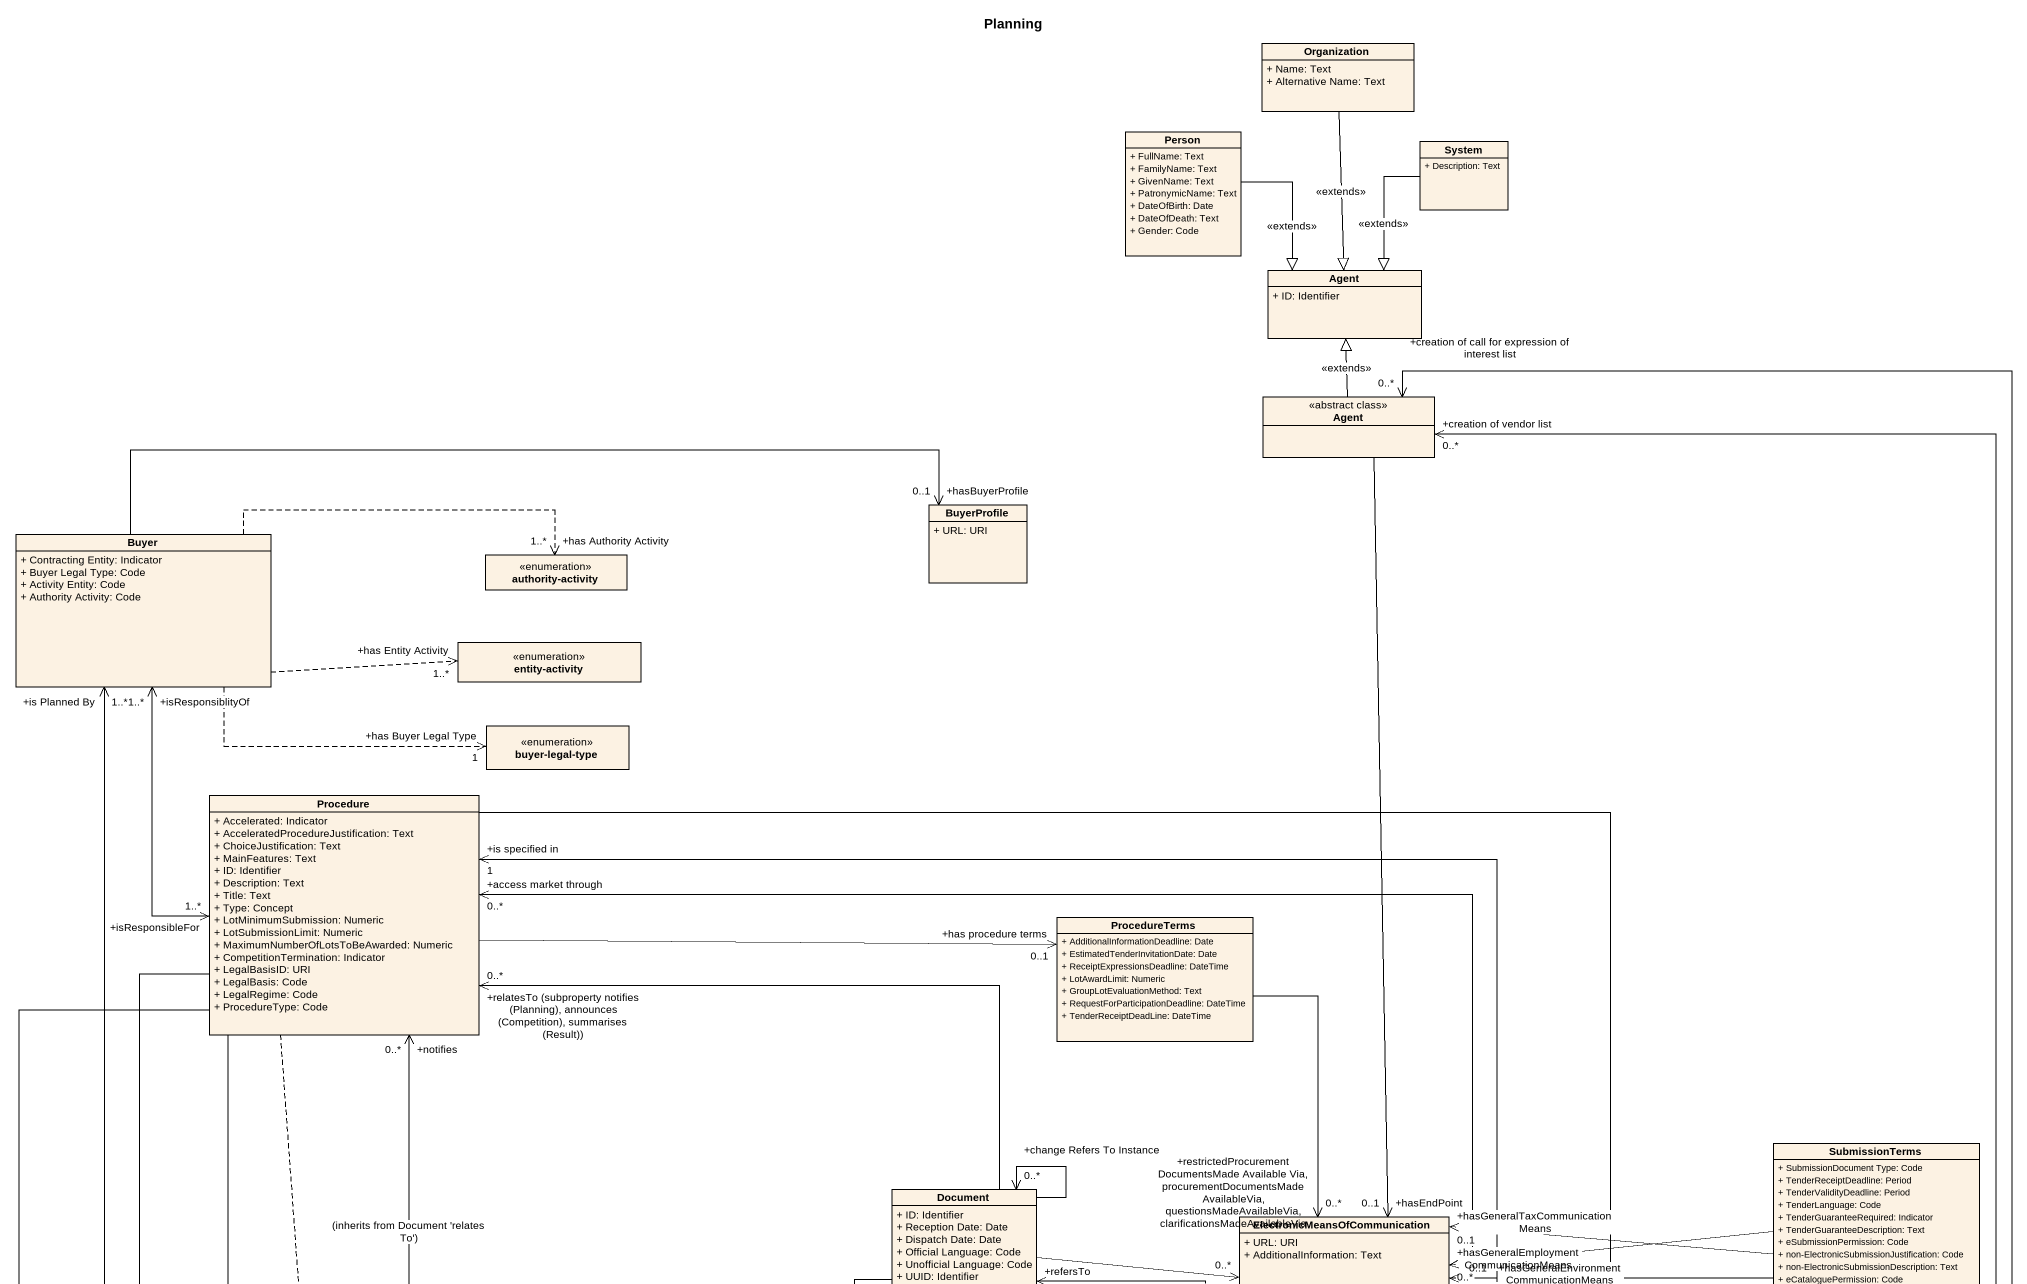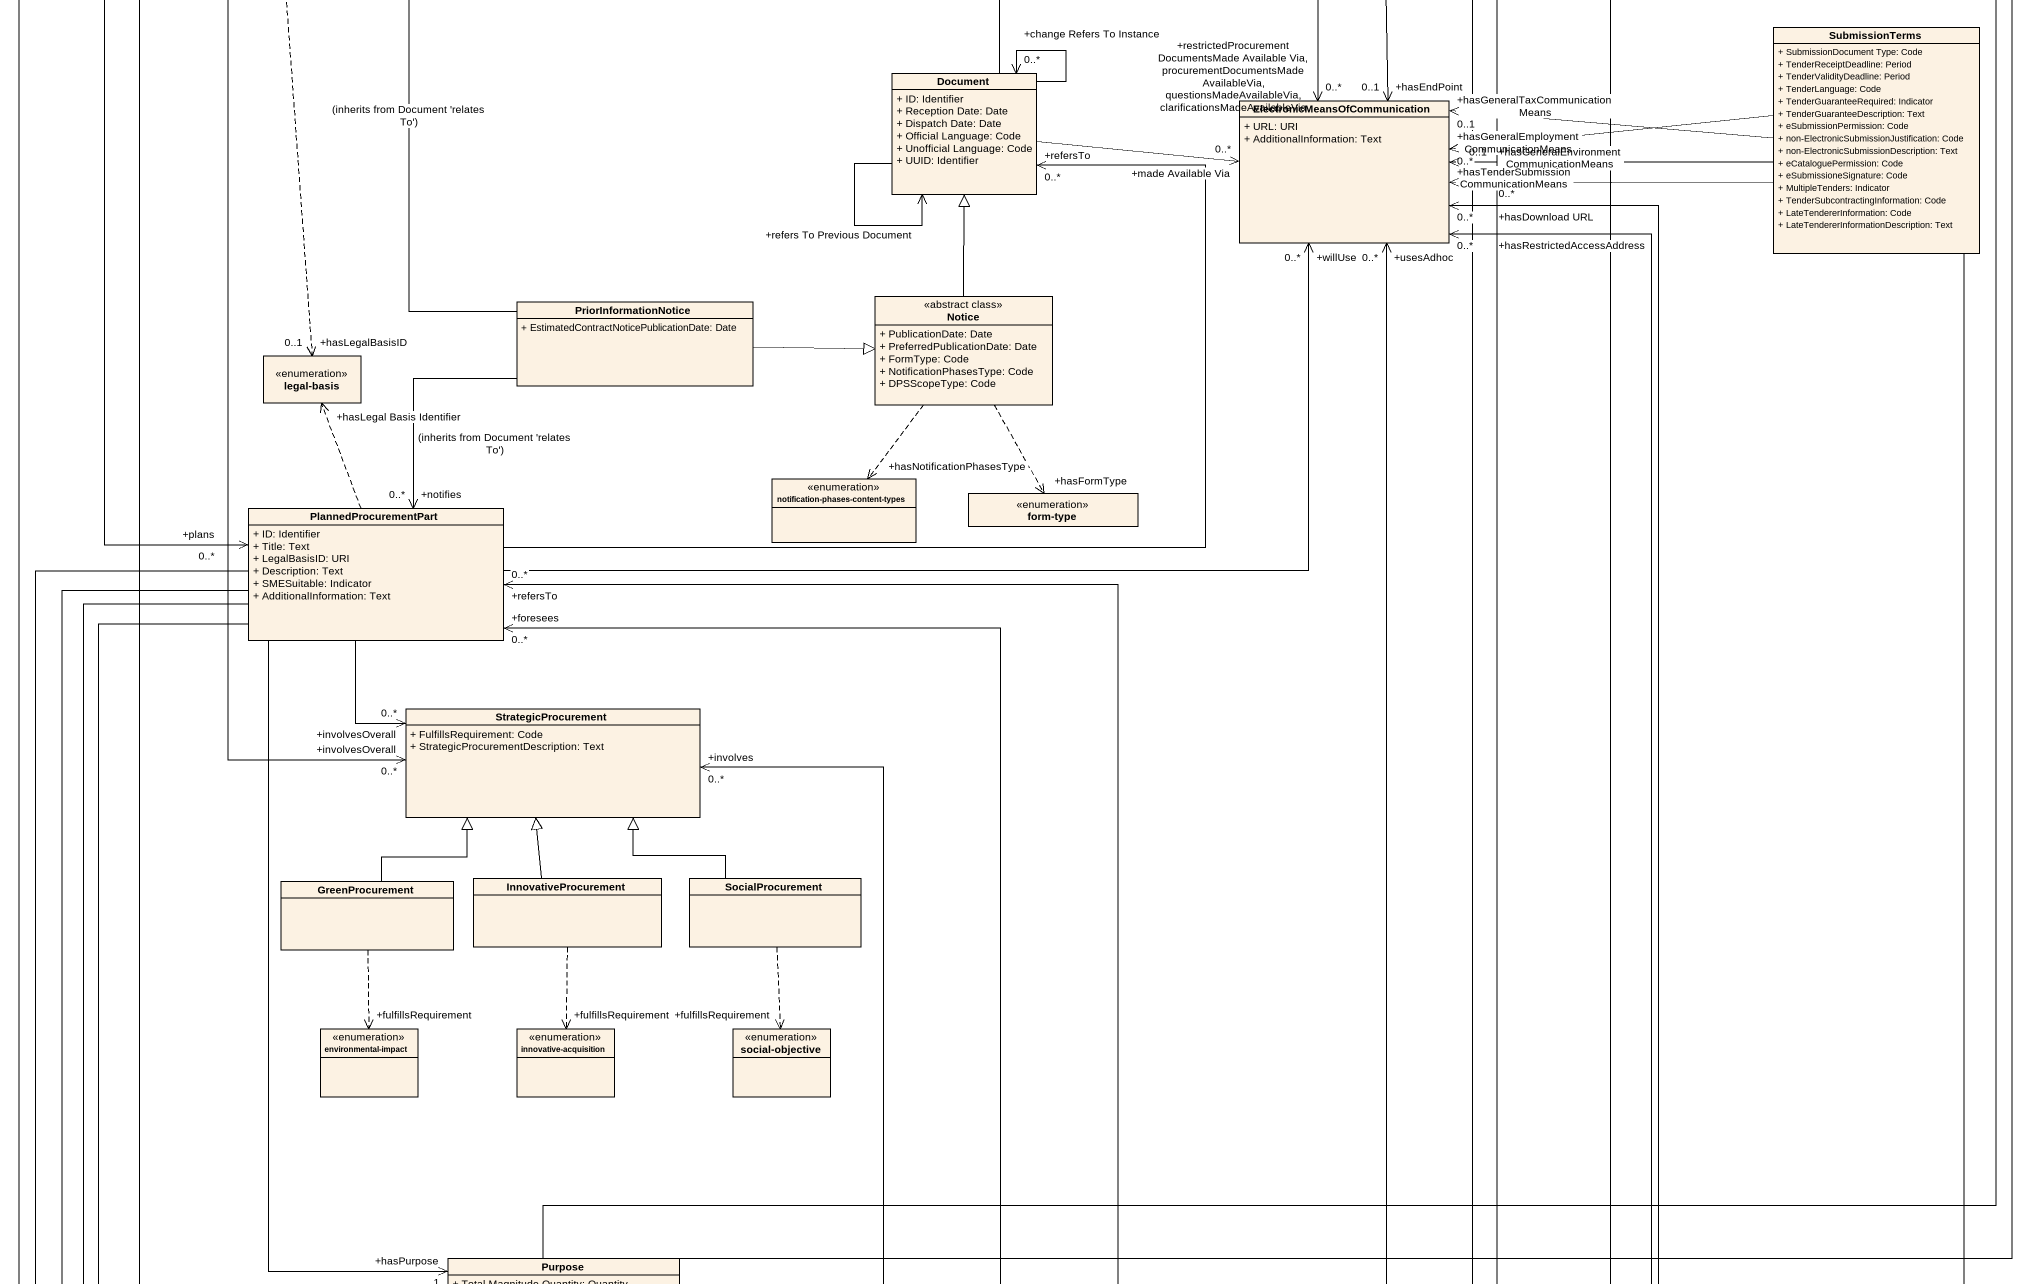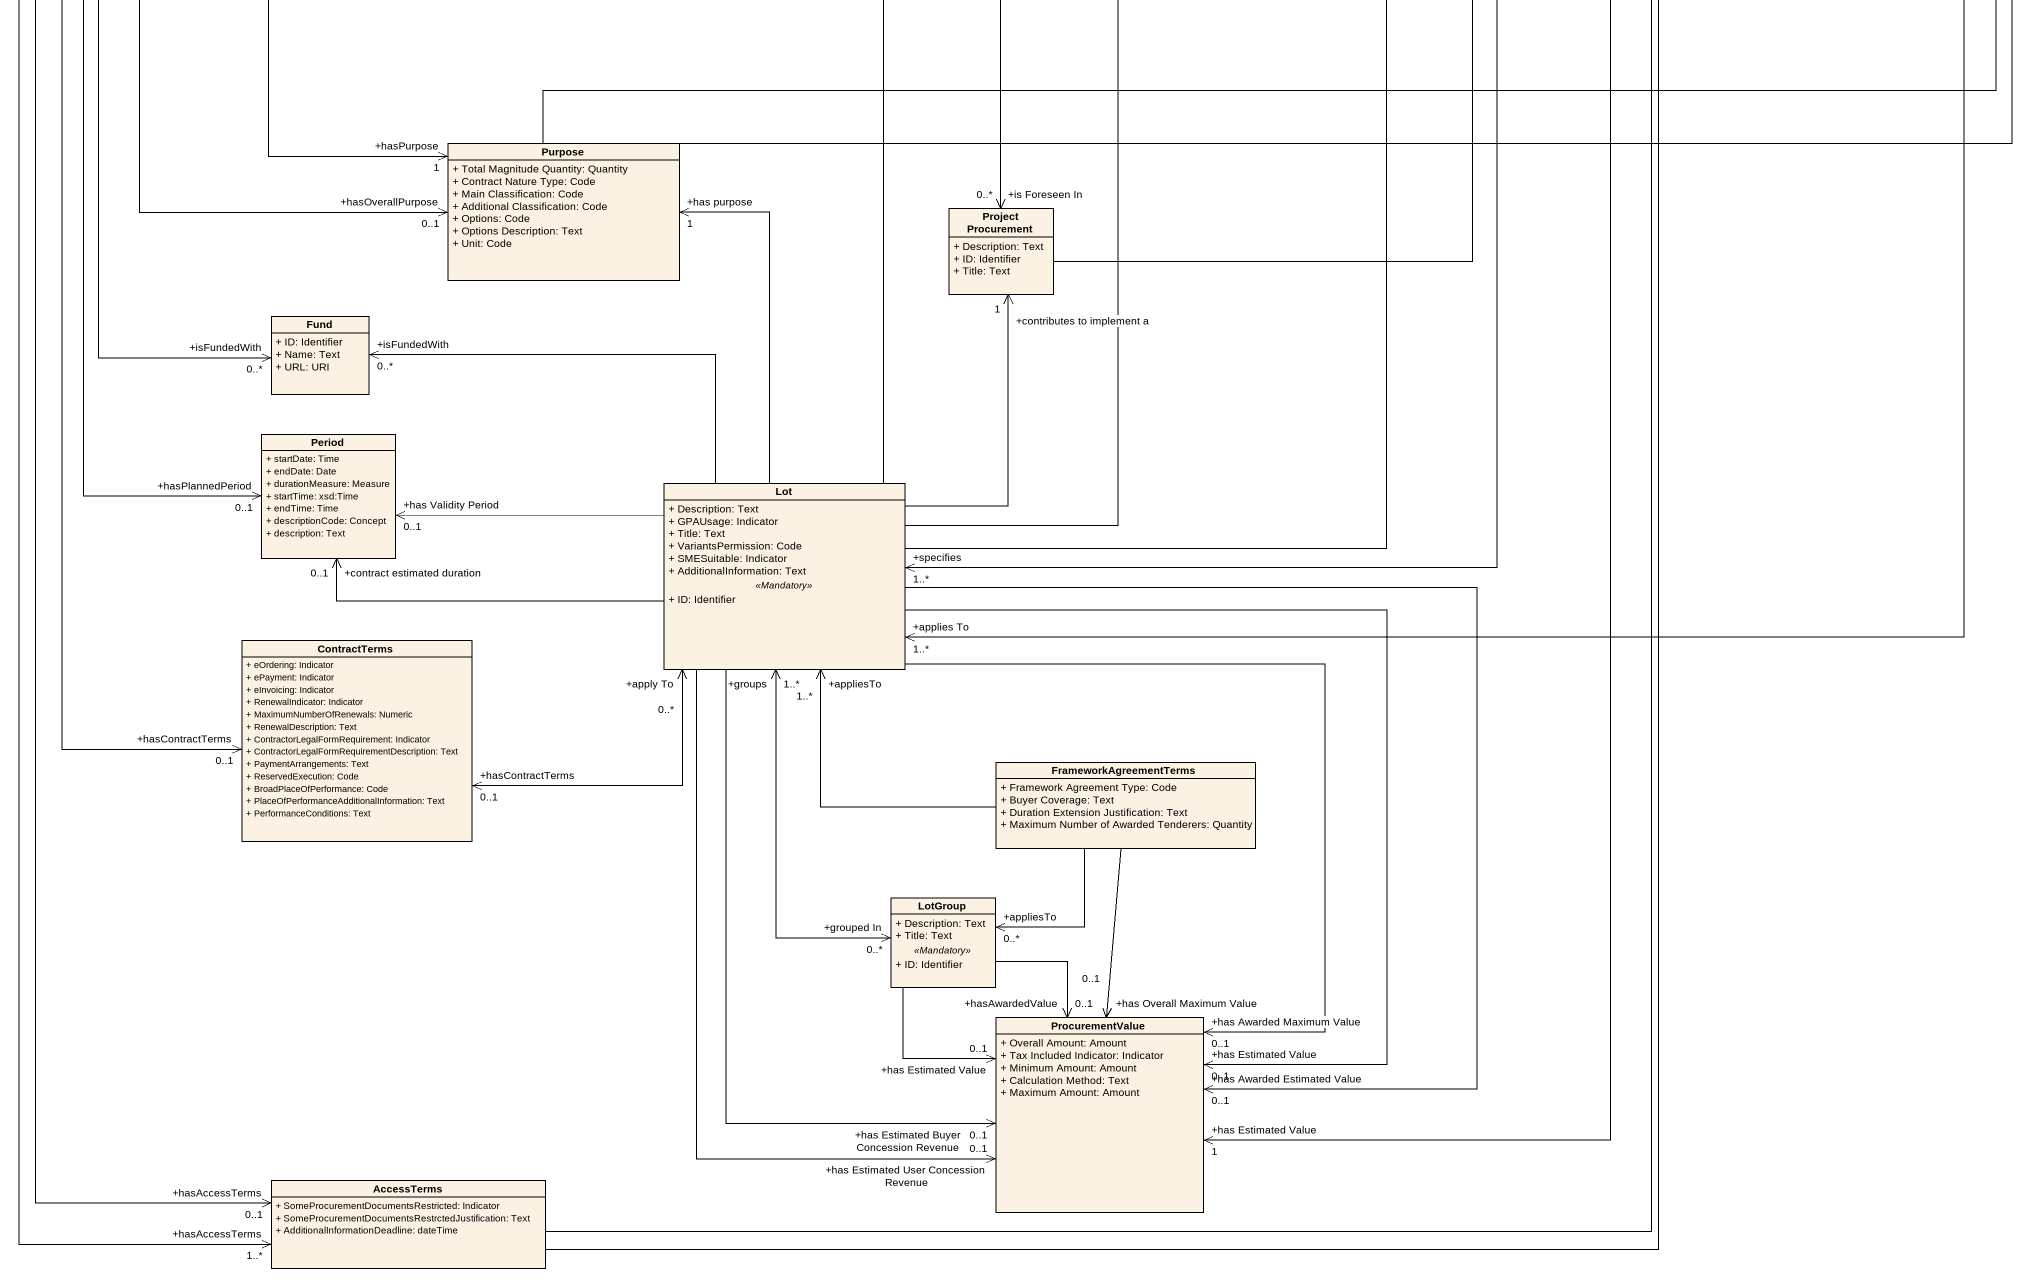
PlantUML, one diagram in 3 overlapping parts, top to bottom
@startuml
title Planning
hide circle
hide empty members
skinparam classAttributeIconSize 0
class Organization {
  + Name: Text
  + Alternative Name: Text
}
class "Person" as Person_ {
  + FullName: Text
  + FamilyName: Text
  + GivenName: Text
  + PatronymicName: Text
  + DateOfBirth: Date
  + DateOfDeath: Text
  + Gender: Code
}
class System {
  + Description: Text
}
class "Agent" as Agent_ {
  + ID: Identifier
}
class "Agent" as Agent__2 <<abstract class>>
class BuyerProfile {
  + URL: URI
}
class Buyer {
  + Contracting Entity: Indicator
  + Buyer Legal Type: Code
  + Activity Entity: Code
  + Authority Activity: Code
}
enum "authority-activity" as authority_activity
enum "entity-activity" as entity_activity
enum "buyer-legal-type" as buyer_legal_type
class Procedure {
  + Accelerated: Indicator
  + AcceleratedProcedureJustification: Text
  + ChoiceJustification: Text
  + MainFeatures: Text
  + ID: Identifier
  + Description: Text
  + Title: Text
  + Type: Concept
  + LotMinimumSubmission: Numeric
  + LotSubmissionLimit: Numeric
  + MaximumNumberOfLotsToBeAwarded: Numeric
  + CompetitionTermination: Indicator
  + LegalBasisID: URI
  + LegalBasis: Code
  + LegalRegime: Code
  + ProcedureType: Code
}
class ProcedureTerms {
  + AdditionalInformationDeadline: Date
  + EstimatedTenderInvitationDate: Date
  + ReceiptExpressionsDeadline: DateTime
  + LotAwardLimit: Numeric
  + GroupLotEvaluationMethod: Text
  + RequestForParticipationDeadline: DateTime
  + TenderReceiptDeadLine: DateTime
}
class SubmissionTerms {
  + SubmissionDocument Type: Code
  + TenderReceiptDeadline: Period
  + TenderValidityDeadline: Period
  + TenderLanguage: Code
  + TenderGuaranteeRequired: Indicator
  + TenderGuaranteeDescription: Text
  + eSubmissionPermission: Code
  + non-ElectronicSubmissionJustification: Code
  + non-ElectronicSubmissionDescription: Text
  + eCataloguePermission: Code
  + eSubmissioneSignature: Code
  + MultipleTenders: Indicator
  + TenderSubcontractingInformation: Code
  + LateTendererInformation: Code
  + LateTendererInformationDescription: Text
}
class Document {
  + ID: Identifier
  + Reception Date: Date
  + Dispatch Date: Date
  + Official Language: Code
  + Unofficial Language: Code
  + UUID: Identifier
}
class "ElectronicMeansOfCommunication" as ElectronicMeansOfCommunicati {
  + URL: URI
  + AdditionalInformation: Text
}
class PriorInformationNotice {
  + EstimatedContractNoticePublicationDate: Date
}
class Notice <<abstract class>> {
  + PublicationDate: Date
  + PreferredPublicationDate: Date
  + FormType: Code
  + NotificationPhasesType: Code
  + DPSScopeType: Code
}
enum "legal-basis" as legal_basis
enum "notification-phases-content-types" as notification_phases_content
enum "form-type" as form_type
class PlannedProcurementPart {
  + ID: Identifier
  + Title: Text
  + LegalBasisID: URI
  + Description: Text
  + SMESuitable: Indicator
  + AdditionalInformation: Text
}
class StrategicProcurement {
  + FulfillsRequirement: Code
  + StrategicProcurementDescription: Text
}
class GreenProcurement
class InnovativeProcurement
class SocialProcurement
enum "environmental-impact" as environmental_impact
enum "innovative-acquisition" as innovative_acquisition
enum "social-objective" as social_objective
class Purpose {
  + Total Magnitude Quantity: Quantity
  + Contract Nature Type: Code
  + Main Classification: Code
  + Additional Classification: Code
  + Options: Code
  + Options Description: Text
  + Unit: Code
}
class "Project Procurement" as Project_Procurement {
  + Description: Text
  + ID: Identifier
  + Title: Text
}
class Fund {
  + ID: Identifier
  + Name: Text
  + URL: URI
}
class Period {
  + startDate: Time
  + endDate: Date
  + durationMeasure: Measure
  + startTime: xsd:Time
  + endTime: Time
  + descriptionCode: Concept
  + description: Text
}
class Lot {
  + Description: Text
  + GPAUsage: Indicator
  + Title: Text
  + VariantsPermission: Code
  + SMESuitable: Indicator
  + AdditionalInformation: Text
  .. <<Mandatory>> ..
  + ID: Identifier
}
class ContractTerms {
  + eOrdering: Indicator
  + ePayment: Indicator
  + eInvoicing: Indicator
  + RenewalIndicator: Indicator
  + MaximumNumberOfRenewals: Numeric
  + RenewalDescription: Text
  + ContractorLegalFormRequirement: Indicator
  + ContractorLegalFormRequirementDescription: Text
  + PaymentArrangements: Text
  + ReservedExecution: Code
  + BroadPlaceOfPerformance: Code
  + PlaceOfPerformanceAdditionalInformation: Text
  + PerformanceConditions: Text
}
class FrameworkAgreementTerms {
  + Framework Agreement Type: Code
  + Buyer Coverage: Text
  + Duration Extension Justification: Text
  + Maximum Number of Awarded Tenderers: Quantity
}
class LotGroup {
  + Description: Text
  + Title: Text
  .. <<Mandatory>> ..
  + ID: Identifier
}
class ProcurementValue {
  + Overall Amount: Amount
  + Tax Included Indicator: Indicator
  + Minimum Amount: Amount
  + Calculation Method: Text
  + Maximum Amount: Amount
}
class AccessTerms {
  + SomeProcurementDocumentsRestricted: Indicator
  + SomeProcurementDocumentsRestrctedJustification: Text
  + AdditionalInformationDeadline: dateTime
}
Organization --|> Agent_ : <<extends>>
Person_ --|> Agent_ : <<extends>>
System --|> Agent_ : <<extends>>
Agent__2 -up-|> Agent_ : <<extends>>
Agent__2 --> "+hasEndPoint\n0..1" ElectronicMeansOfCommunicati
Buyer -right-> "+hasBuyerProfile\n0..1" BuyerProfile
Buyer .right.> "+has Authority Activity\n1..*" authority_activity
Buyer .right.> "+has Entity Activity\n1..*" entity_activity
Buyer .right.> "+has Buyer Legal Type\n1" buyer_legal_type
Buyer "+is Planned By\n1..*" <--> "+plans\n0..*" PlannedProcurementPart
Procedure "+isResponsibleFor\n1..*" <-up-> "+isResponsiblityOf\n1..*" Buyer
Procedure -right-> "+has procedure terms\n0..1" ProcedureTerms
Procedure ..> "+hasLegalBasisID\n0..1" legal_basis
Procedure --> "+involvesOverall\n0..*" StrategicProcurement
Procedure --> "+hasOverallPurpose\n0..1" Purpose
Procedure "+is specified in\n1" <--> "+specifies\n1..*" Lot
Procedure --> "+has Estimated Value\n1" ProcurementValue
Procedure --> "+hasAccessTerms\n1..*" AccessTerms
ProcedureTerms --> "+restrictedProcurementDocumentsMade Available Via, procurementDocumentsMade AvailableVia, questionsMadeAvailableVia, clarificationsMadeAvailableVia\n0..*" ElectronicMeansOfCommunicati
SubmissionTerms -left-> "+hasTenderSubmissionCommunicationMeans\n0..*" ElectronicMeansOfCommunicati
SubmissionTerms -left-> "+hasGeneralEmploymentCommunicationMeans\n0..*" ElectronicMeansOfCommunicati
SubmissionTerms -left-> "+hasGeneralEnvironmentCommunicationMeans\n0..1" ElectronicMeansOfCommunicati
SubmissionTerms -left-> "+hasGeneralTaxCommunicationMeans\n0..1" ElectronicMeansOfCommunicati
SubmissionTerms --> "+applies To\n1..*" Lot
Document -left-> "+relatesTo (subproperty notifies (Planning), announces (Competition), summarises (Result))\n0..*" Procedure
Document --> "+change Refers To Instance\n0..*" Document
Document --> "+refers To Previous Document" Document
Document -right-> "+made Available Via\n0..*" ElectronicMeansOfCommunicati
PriorInformationNotice -up-> "+notifies\n0..*" Procedure : (inherits from Document 'relates To')
PriorInformationNotice -right-|> Notice
PriorInformationNotice --> "+notifies\n0..*" PlannedProcurementPart : (inherits from Document 'relates To')
Notice -up-|> Document
Notice ..> "+hasNotificationPhasesType" notification_phases_content
Notice ..> "+hasFormType" form_type
PlannedProcurementPart -up-> "+refersTo\n0..*" Document
PlannedProcurementPart -right-> "+willUse\n0..*" ElectronicMeansOfCommunicati
PlannedProcurementPart .up.> "+hasLegal Basis Identifier" legal_basis
PlannedProcurementPart --> "+involvesOverall\n0..*" StrategicProcurement
PlannedProcurementPart --> "+hasPurpose\n1" Purpose
PlannedProcurementPart --> "+isFundedWith\n0..*" Fund
PlannedProcurementPart --> "+hasPlannedPeriod\n0..1" Period
PlannedProcurementPart --> "+hasContractTerms\n0..1" ContractTerms
PlannedProcurementPart --> "+hasAccessTerms\n0..1" AccessTerms
GreenProcurement -up-|> StrategicProcurement
GreenProcurement ..> "+fulfillsRequirement" environmental_impact
InnovativeProcurement -up-|> StrategicProcurement
InnovativeProcurement ..> "+fulfillsRequirement" innovative_acquisition
SocialProcurement -up-|> StrategicProcurement
SocialProcurement ..> "+fulfillsRequirement" social_objective
Purpose -up-> "+creation of call for expression of interest list\n0..*" Agent__2
Purpose -up-> "+creation of vendor list\n0..*" Agent__2
Project_Procurement -up-> "+access market through\n0..*" Procedure
Project_Procurement "+is Foreseen In\n0..*" <-up-> "+foresees\n0..*" PlannedProcurementPart
Period "+has Validity Period\n0..1" <-right- Lot
Lot -up-> "+usesAdhoc\n0..*" ElectronicMeansOfCommunicati
Lot -up-> "+refersTo\n0..*" PlannedProcurementPart
Lot -up-> "+involves\n0..*" StrategicProcurement
Lot -up-> "+has purpose\n1" Purpose
Lot -up-> "+contributes to implement a\n1" Project_Procurement
Lot -left-> "+isFundedWith\n0..*" Fund
Lot -left-> "+contract estimated duration\n0..1" Period
Lot "+apply To\n0..*" <-left-> "+hasContractTerms\n0..1" ContractTerms
Lot "+groups\n1..*" <--> "+grouped In\n0..*" LotGroup
Lot --> "+has Awarded Estimated Value\n0..1" ProcurementValue
Lot --> "+has Estimated Value\n0..1" ProcurementValue
Lot --> "+has Estimated User Concession Revenue\n0..1" ProcurementValue
Lot --> "+has Estimated Buyer Concession Revenue\n0..1" ProcurementValue
Lot --> "+has Awarded Maximum Value\n0..1" ProcurementValue
FrameworkAgreementTerms -up-> "+appliesTo\n1..*" Lot
FrameworkAgreementTerms --> "+appliesTo\n0..*" LotGroup
FrameworkAgreementTerms --> "+has Overall Maximum Value\n0..1" ProcurementValue
LotGroup --> "+hasAwardedValue\n0..1" ProcurementValue
ProcurementValue "+has Estimated Value\n0..1" <-up- LotGroup
AccessTerms -up-> "+hasDownload URL\n0..*" ElectronicMeansOfCommunicati
AccessTerms -up-> "+hasRestrictedAccessAddress\n0..*" ElectronicMeansOfCommunicati
@enduml
